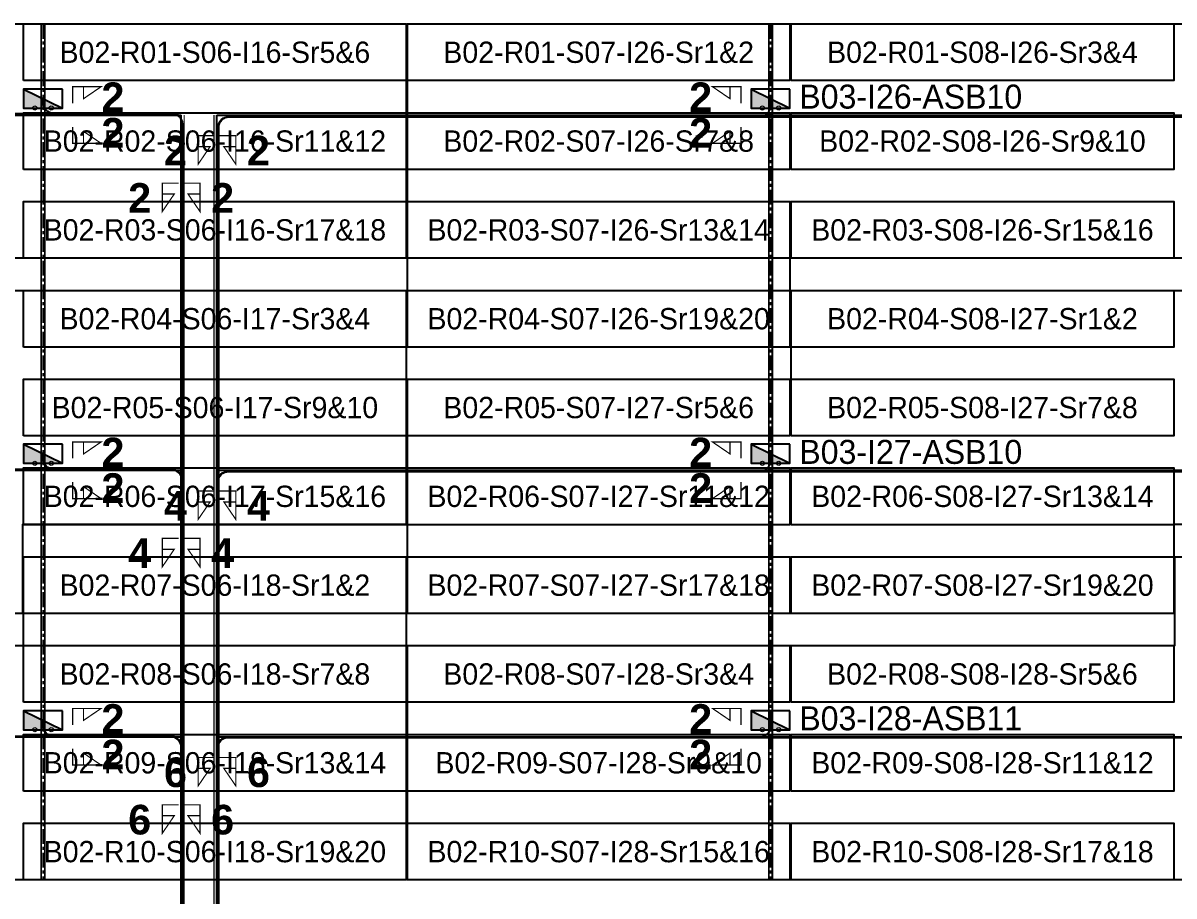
# Model space of a CAD drawing. Header units: metres. Extents: x 531463 to 531851, y 2674174 to 2674494.
# Drawn here: x 531624.6 to 531721.7, y 2674420.4 to 2674494.2 of the extents above; entities that cross this region are included whole.
import ezdxf
from ezdxf.enums import TextEntityAlignment as Align

# ---------------------------------------------------------------- set-up
doc = ezdxf.new("R2010")
doc.units = ezdxf.units.M
doc.header["$MEASUREMENT"] = 0
doc.linetypes.add('CENTER', pattern=[2, 1.25, -0.25, 0.25, -0.25])
doc.layers.add('Boundary-12.5 MW Block', color=6, linetype='Continuous', lineweight=9)
doc.layers.add('PILE', color=1, linetype='Continuous', lineweight=15)
for name, color, linetype in [('DC Trench BL-03', 40, 'Continuous'), ('E-Inverter Grouping', 2, 'Continuous'), ('Inverter Block-03', 7, 'Continuous'), ('LT Cable(AG) INV to LT Panel BL-03', 2, 'Continuous'), ('Messenger Wire Block-03 (Master Path)', 30, 'Continuous'), ('Messenger Wire Block-03 (MW Path)', 191, 'Continuous'), ('MMS Table Block-03', 8, 'Continuous'), ('Plan Line - DC BL-03', 40, 'Continuous'), ('Section Marking BL-03', 2, 'Continuous')]:
    doc.layers.add(name, color=color, linetype=linetype)
doc.styles.add('BoldTextStyle', font='arialbd.ttf')
doc.styles.get("Standard").update_dxf_attribs({"font": 'Adani Regular.ttf'})

# ---------------------------------------------------------------- blocks, each defined once
blk = doc.blocks.new('Inverter Block')
h = blk.add_hatch(color=0)
h.dxf.hatch_style = 1
h.paths.add_polyline_path([(-1.456, 2.269), (-1.456, 0.846), (1.456, 0.846)])
at = {"color": 0}
blk.add_lwpolyline([(1.456, 2.269), (-1.456, 2.269), (-1.456, 0.846), (1.456, 0.846)], close=True, dxfattribs=at)
blk.add_lwpolyline([(-1.456, 2.269), (1.456, 0.846)], dxfattribs=at)
at = {"layer": 'PILE'}
for centre in [(-0.613, 0.846), (0.613, 0.846)]:
    blk.add_circle(centre, 0.156, dxfattribs=at)
at = {"color": 7}
blk.add_attdef('ID', (-1.456, 3.006), '', height=1.8, dxfattribs=at)
blk = doc.blocks.new('MMS Table (32.292 x 4.788)')
at = {"color": 0}
blk.add_lwpolyline([(0, -0.002), (0, 4.786), (32.292, 4.786), (32.292, -0.002)], close=True, dxfattribs=at)
at = {"color": 7}
blk.add_attdef('ID1', text='', height=1.8, dxfattribs=at).set_placement((16.146, 2.392), align=Align.MIDDLE_CENTER)

msp = doc.modelspace()

# ---------------------------------------------------------------- linework, layer by layer
at = {"layer": 'Boundary-12.5 MW Block', "const_width": 0.05}
msp.add_lwpolyline([(531462.667, 2674494.075), (531851.271, 2674494.075), (531851.271, 2674174.291), (531462.667, 2674174.291)], close=True, dxfattribs=at)
at = {"layer": 'DC Trench BL-03', "color": 40, "const_width": 0.15}
for points in [[(531626.415, 2674494.077), (531626.115, 2674494.077), (531626.115, 2674421.793), (531626.415, 2674421.793)], [(531687.822, 2674494.077), (531687.522, 2674494.077), (531687.522, 2674421.793), (531687.822, 2674421.793)]]:
    msp.add_lwpolyline(points, close=True, dxfattribs=at)
at = {"layer": 'E-Inverter Grouping', "color": 3}
for points in [[(531656.919, 2674494.075), (531656.919, 2674474.291), (531592.135, 2674474.291), (531592.135, 2674466.791), (531559.843, 2674466.791), (531559.843, 2674494.075)], [(531754.095, 2674494.075), (531754.095, 2674474.291), (531689.311, 2674474.291), (531689.311, 2674466.791), (531657.019, 2674466.791), (531657.019, 2674494.075)], [(531656.919, 2674471.575), (531656.919, 2674451.791), (531624.527, 2674451.791), (531624.527, 2674444.291), (531559.843, 2674444.291), (531559.843, 2674464.075), (531592.235, 2674464.075), (531592.235, 2674471.575)], [(531754.095, 2674471.575), (531754.095, 2674451.791), (531721.703, 2674451.791), (531721.703, 2674444.291), (531657.019, 2674444.291), (531657.019, 2674464.075), (531689.411, 2674464.075), (531689.411, 2674471.575)], [(531656.919, 2674421.791), (531559.843, 2674421.791), (531559.843, 2674441.575), (531624.627, 2674441.575), (531624.627, 2674449.075), (531656.919, 2674449.075)], [(531754.095, 2674421.791), (531657.019, 2674421.791), (531657.019, 2674441.575), (531721.803, 2674441.575), (531721.803, 2674449.075), (531754.095, 2674449.075)]]:
    msp.add_lwpolyline(points, close=True, dxfattribs=at)
at = {"layer": 'LT Cable(AG) INV to LT Panel BL-03', "color": 2}
for points in [[(531647.676, 2674369.28), (531646.576, 2674369.28, -0.215162), (531645.901, 2674369.585), (531644.994, 2674370.612, 0.103275), (531644.634, 2674370.688), (531638.886, 2674370.688, -0.414214), (531637.986, 2674371.588), (531637.986, 2674382.873, -0.021393), (531637.989, 2674382.95), (531638.032, 2674383.456, 0.021393), (531638.036, 2674383.533), (531638.036, 2674485.592, 0.414214), (531637.136, 2674486.492), (531529.99, 2674486.492, -0.414214), (531529.09, 2674487.392), (531529.09, 2674487.728)], [(531647.676, 2674369.305), (531646.584, 2674369.305, -0.214731), (531645.91, 2674369.609), (531644.999, 2674370.637, 0.103275), (531644.639, 2674370.713), (531638.911, 2674370.713, -0.414214), (531638.011, 2674371.613), (531638.011, 2674382.872, -0.021393), (531638.014, 2674382.949), (531638.057, 2674383.455, 0.021393), (531638.061, 2674383.532), (531638.061, 2674485.617, 0.414214), (531637.161, 2674486.517), (531627.166, 2674486.517, -0.414214), (531626.266, 2674487.417), (531626.266, 2674487.728)], [(531647.676, 2674369.23), (531646.559, 2674369.23, -0.216034), (531645.882, 2674369.537), (531644.984, 2674370.562, 0.103275), (531644.623, 2674370.638), (531638.836, 2674370.638, -0.414214), (531637.936, 2674371.538), (531637.936, 2674382.875, -0.021393), (531637.939, 2674382.952), (531637.982, 2674383.458, 0.021393), (531637.986, 2674383.535), (531637.986, 2674455.542, 0.414214), (531637.086, 2674456.442), (531529.99, 2674456.442, -0.414214), (531529.09, 2674457.342), (531529.09, 2674457.728)], [(531647.676, 2674369.255), (531646.568, 2674369.255, -0.215597), (531645.892, 2674369.561), (531644.989, 2674370.587, 0.103275), (531644.629, 2674370.663), (531638.861, 2674370.663, -0.414214), (531637.961, 2674371.563), (531637.961, 2674382.874, -0.021393), (531637.964, 2674382.951), (531638.007, 2674383.457, 0.021393), (531638.011, 2674383.534), (531638.011, 2674455.567, 0.414214), (531637.111, 2674456.467), (531627.166, 2674456.467, -0.414214), (531626.266, 2674457.367), (531626.266, 2674457.728)], [(531649.667, 2674369.18), (531646.543, 2674369.18, -0.216919), (531645.864, 2674369.489), (531644.973, 2674370.512, 0.103275), (531644.613, 2674370.588), (531638.786, 2674370.588, -0.414214), (531637.886, 2674371.488), (531637.886, 2674382.877, -0.021393), (531637.889, 2674382.954), (531637.932, 2674383.46, 0.021393), (531637.936, 2674383.537), (531637.936, 2674432.992, 0.414214), (531637.036, 2674433.892), (531529.99, 2674433.892, -0.414214), (531529.09, 2674434.792), (531529.09, 2674435.228)], [(531649.667, 2674369.205), (531646.551, 2674369.205, -0.216475), (531645.873, 2674369.513), (531644.978, 2674370.537, 0.103275), (531644.618, 2674370.613), (531638.811, 2674370.613, -0.414214), (531637.911, 2674371.513), (531637.911, 2674382.876, -0.021393), (531637.914, 2674382.953), (531637.957, 2674383.459, 0.021393), (531637.961, 2674383.536), (531637.961, 2674433.017, 0.414214), (531637.061, 2674433.917), (531627.166, 2674433.917, -0.414214), (531626.266, 2674434.817), (531626.266, 2674435.228)]]:
    msp.add_lwpolyline(points, format="xyb", dxfattribs=at)
at = {"layer": 'LT Cable(AG) INV to LT Panel BL-03', "color": 5}
for points in [[(531652.708, 2674369.929), (531649.223, 2674369.929, -0.414214), (531648.323, 2674370.829), (531648.323, 2674373.891, 0.214019), (531648.021, 2674374.563), (531641.307, 2674380.541, -0.214019), (531641.006, 2674381.213), (531641.006, 2674382.857, -0.0289), (531641.012, 2674382.961), (531641.067, 2674383.44, 0.0289), (531641.073, 2674383.544), (531641.073, 2674485.355, -0.414214), (531641.973, 2674486.255), (531686.773, 2674486.255, 0.414214), (531687.673, 2674487.155), (531687.673, 2674487.728)], [(531652.708, 2674369.954), (531649.248, 2674369.954, -0.414214), (531648.348, 2674370.854), (531648.348, 2674373.902, 0.214019), (531648.046, 2674374.574), (531641.332, 2674380.552, -0.214019), (531641.031, 2674381.224), (531641.031, 2674382.855, -0.0289), (531641.037, 2674382.959), (531641.092, 2674383.439, 0.0289), (531641.098, 2674383.543), (531641.098, 2674485.33, -0.414214), (531641.998, 2674486.23), (531783.949, 2674486.23, 0.414214), (531784.849, 2674487.13), (531784.849, 2674487.728)], [(531652.708, 2674369.879), (531649.173, 2674369.879, -0.414214), (531648.273, 2674370.779), (531648.273, 2674373.868, 0.214019), (531647.971, 2674374.541), (531641.257, 2674380.518, -0.214019), (531640.956, 2674381.191), (531640.956, 2674382.86, -0.0289), (531640.962, 2674382.964), (531641.017, 2674383.443, 0.0289), (531641.023, 2674383.547), (531641.023, 2674455.405, -0.414214), (531641.923, 2674456.305), (531686.773, 2674456.305, 0.414214), (531687.673, 2674457.205), (531687.673, 2674457.728)], [(531652.708, 2674369.904), (531649.198, 2674369.904, -0.414214), (531648.298, 2674370.804), (531648.298, 2674373.88, 0.214019), (531647.996, 2674374.552), (531641.282, 2674380.53, -0.214019), (531640.981, 2674381.202), (531640.981, 2674382.858, -0.0289), (531640.987, 2674382.962), (531641.042, 2674383.442, 0.0289), (531641.048, 2674383.545), (531641.048, 2674455.38, -0.414214), (531641.948, 2674456.28), (531783.949, 2674456.28, 0.414214), (531784.849, 2674457.18), (531784.849, 2674457.728)], [(531650.767, 2674369.829), (531649.123, 2674369.829, -0.414214), (531648.223, 2674370.729), (531648.223, 2674373.846, 0.214019), (531647.921, 2674374.518), (531641.207, 2674380.496, -0.214019), (531640.906, 2674381.168), (531640.906, 2674382.863, -0.0289), (531640.912, 2674382.966), (531640.967, 2674383.446, 0.0289), (531640.973, 2674383.55), (531640.973, 2674432.955, -0.414214), (531641.873, 2674433.855), (531686.773, 2674433.855, 0.414214), (531687.673, 2674434.755), (531687.673, 2674435.228)], [(531650.767, 2674369.854), (531649.148, 2674369.854, -0.414214), (531648.248, 2674370.754), (531648.248, 2674373.857, 0.214019), (531647.946, 2674374.529), (531641.232, 2674380.507, -0.214019), (531640.931, 2674381.179), (531640.931, 2674382.861, -0.0289), (531640.937, 2674382.965), (531640.992, 2674383.445, 0.0289), (531640.998, 2674383.548), (531640.998, 2674432.93, -0.414214), (531641.898, 2674433.83), (531783.949, 2674433.83, 0.414214), (531784.849, 2674434.73), (531784.849, 2674435.228)]]:
    msp.add_lwpolyline(points, format="xyb", dxfattribs=at)
at = {"layer": 'Messenger Wire Block-03 (Master Path)'}
for points in [[(531527.451, 2674486.38), (531637.923, 2674486.38)], [(531637.923, 2674383.499), (531637.923, 2674486.38)], [(531640.948, 2674383.499), (531640.948, 2674486.38)], [(531640.948, 2674486.38), (531786.487, 2674486.38)], [(531527.451, 2674456.38), (531637.923, 2674456.38)], [(531640.948, 2674456.38), (531786.487, 2674456.38)], [(531527.451, 2674433.88), (531637.923, 2674433.88)], [(531640.948, 2674433.88), (531786.487, 2674433.88)]]:
    msp.add_lwpolyline(points, dxfattribs=at)
at = {"layer": 'Messenger Wire Block-03 (MW Path)', "const_width": 0.1}
for points in [[(531527.451, 2674486.382), (531637.923, 2674486.382)], [(531638.173, 2674383.501), (531638.173, 2674486.382)], [(531640.698, 2674383.501), (531640.698, 2674486.382)], [(531640.948, 2674486.382), (531786.487, 2674486.382)], [(531527.451, 2674456.382), (531637.923, 2674456.382)], [(531640.948, 2674456.382), (531786.487, 2674456.382)], [(531527.451, 2674433.882), (531637.923, 2674433.882)], [(531640.948, 2674433.882), (531786.487, 2674433.882)]]:
    msp.add_lwpolyline(points, dxfattribs=at)
at = {"layer": 'Plan Line - DC BL-03', "color": 6, "linetype": 'CENTER'}
for points in [[(531626.266, 2674494.077), (531626.266, 2674421.793)], [(531687.673, 2674494.077), (531687.673, 2674421.793)]]:
    msp.add_lwpolyline(points, dxfattribs=at)
at = {"layer": 'Section Marking BL-03', "color": 94, "lineweight": 35, "true_color": 0x00a500, "const_width": 0.1}
for points in [[(531628.766, 2674487.382), (531628.766, 2674488.772), (531631.166, 2674488.772), (531629.686, 2674487.762), (531629.686, 2674488.772)], [(531685.173, 2674487.382), (531685.173, 2674488.772), (531682.773, 2674488.772), (531684.253, 2674487.762), (531684.253, 2674488.772)], [(531628.766, 2674485.382), (531628.766, 2674483.992), (531631.166, 2674483.992), (531629.686, 2674485.002), (531629.686, 2674483.992)], [(531685.173, 2674485.382), (531685.173, 2674483.992), (531682.773, 2674483.992), (531684.253, 2674485.002), (531684.253, 2674483.992)], [(531640.748, 2674484.632), (531639.358, 2674484.632), (531639.358, 2674482.232), (531640.368, 2674483.712), (531639.358, 2674483.712)], [(531641.148, 2674484.632), (531642.538, 2674484.632), (531642.538, 2674482.232), (531641.528, 2674483.712), (531642.538, 2674483.712)], [(531637.723, 2674480.632), (531636.333, 2674480.632), (531636.333, 2674478.232), (531637.343, 2674479.712), (531636.333, 2674479.712)], [(531638.123, 2674480.632), (531639.513, 2674480.632), (531639.513, 2674478.232), (531638.503, 2674479.712), (531639.513, 2674479.712)], [(531628.766, 2674457.382), (531628.766, 2674458.772), (531631.166, 2674458.772), (531629.686, 2674457.762), (531629.686, 2674458.772)], [(531685.173, 2674457.382), (531685.173, 2674458.772), (531682.773, 2674458.772), (531684.253, 2674457.762), (531684.253, 2674458.772)], [(531628.766, 2674455.382), (531628.766, 2674453.992), (531631.166, 2674453.992), (531629.686, 2674455.002), (531629.686, 2674453.992)], [(531685.173, 2674455.382), (531685.173, 2674453.992), (531682.773, 2674453.992), (531684.253, 2674455.002), (531684.253, 2674453.992)], [(531640.748, 2674454.632), (531639.358, 2674454.632), (531639.358, 2674452.232), (531640.368, 2674453.712), (531639.358, 2674453.712)], [(531641.148, 2674454.632), (531642.538, 2674454.632), (531642.538, 2674452.232), (531641.528, 2674453.712), (531642.538, 2674453.712)], [(531637.723, 2674450.632), (531636.333, 2674450.632), (531636.333, 2674448.232), (531637.343, 2674449.712), (531636.333, 2674449.712)], [(531638.123, 2674450.632), (531639.513, 2674450.632), (531639.513, 2674448.232), (531638.503, 2674449.712), (531639.513, 2674449.712)], [(531628.766, 2674434.882), (531628.766, 2674436.272), (531631.166, 2674436.272), (531629.686, 2674435.262), (531629.686, 2674436.272)], [(531685.173, 2674434.882), (531685.173, 2674436.272), (531682.773, 2674436.272), (531684.253, 2674435.262), (531684.253, 2674436.272)], [(531628.766, 2674432.882), (531628.766, 2674431.492), (531631.166, 2674431.492), (531629.686, 2674432.502), (531629.686, 2674431.492)], [(531685.173, 2674432.882), (531685.173, 2674431.492), (531682.773, 2674431.492), (531684.253, 2674432.502), (531684.253, 2674431.492)], [(531640.748, 2674432.132), (531639.358, 2674432.132), (531639.358, 2674429.732), (531640.368, 2674431.212), (531639.358, 2674431.212)], [(531641.148, 2674432.132), (531642.538, 2674432.132), (531642.538, 2674429.732), (531641.528, 2674431.212), (531642.538, 2674431.212)], [(531637.723, 2674428.132), (531636.333, 2674428.132), (531636.333, 2674425.732), (531637.343, 2674427.212), (531636.333, 2674427.212)], [(531638.123, 2674428.132), (531639.513, 2674428.132), (531639.513, 2674425.732), (531638.503, 2674427.212), (531639.513, 2674427.212)]]:
    msp.add_lwpolyline(points, dxfattribs=at)

# ---------------------------------------------------------------- block references
at = {"layer": 'Inverter Block-03'}
ref = msp.add_blockref('Inverter Block', (531626.266, 2674486.023), dxfattribs=dict(at, xscale=1.124999999976148, yscale=1.124999999976148, zscale=1.124999999976148))
ref.add_attrib('ID', 'B03-I16-ASB09', (531599.56, 2674486.869), dxfattribs={"layer": '0', "color": 7, "height": 2.025})
ref = msp.add_blockref('Inverter Block', (531687.673, 2674486.023), dxfattribs=dict(at, xscale=1.124999999976148, yscale=1.124999999976148, zscale=1.124999999976148))
ref.add_attrib('ID', 'B03-I26-ASB10', (531690.098, 2674486.924), dxfattribs={"layer": '0', "color": 7, "height": 2.025})
ref = msp.add_blockref('Inverter Block', (531626.266, 2674456.023), dxfattribs=dict(at, xscale=1.124999999976148, yscale=1.124999999976148, zscale=1.124999999976148))
ref.add_attrib('ID', 'B03-I17-ASB09', (531599.56, 2674456.869), dxfattribs={"layer": '0', "color": 7, "height": 2.025})
ref = msp.add_blockref('Inverter Block', (531687.673, 2674456.023), dxfattribs=dict(at, xscale=1.124999999976148, yscale=1.124999999976148, zscale=1.124999999976148))
ref.add_attrib('ID', 'B03-I27-ASB10', (531690.098, 2674456.924), dxfattribs={"layer": '0', "color": 7, "height": 2.025})
ref = msp.add_blockref('Inverter Block', (531626.266, 2674433.523), dxfattribs=dict(at, xscale=1.124999999976148, yscale=1.124999999976148, zscale=1.124999999976148))
ref.add_attrib('ID', 'B03-I18-ASB08', (531599.56, 2674434.369), dxfattribs={"layer": '0', "color": 7, "height": 2.025})
ref = msp.add_blockref('Inverter Block', (531687.673, 2674433.523), dxfattribs=dict(at, xscale=1.124999999976148, yscale=1.124999999976148, zscale=1.124999999976148))
ref.add_attrib('ID', 'B03-I28-ASB11', (531690.098, 2674434.424), dxfattribs={"layer": '0', "color": 7, "height": 2.025})
at = {"layer": 'MMS Table Block-03'}
for p, values in [((531624.627, 2674489.291), {'ID1': 'B02-R01-S06-I16-Sr5&6'}), ((531657.019, 2674489.291), {'ID1': 'B02-R01-S07-I26-Sr1&2'}), ((531689.411, 2674489.291), {'ID1': 'B02-R01-S08-I26-Sr3&4'}), ((531624.627, 2674481.791), {'ID1': 'B02-R02-S06-I16-Sr11&12'}), ((531657.019, 2674481.791), {'ID1': 'B02-R02-S07-I26-Sr7&8'}), ((531689.411, 2674481.791), {'ID1': 'B02-R02-S08-I26-Sr9&10'}), ((531624.627, 2674474.291), {'ID1': 'B02-R03-S06-I16-Sr17&18'}), ((531657.019, 2674474.291), {'ID1': 'B02-R03-S07-I26-Sr13&14'}), ((531689.411, 2674474.291), {'ID1': 'B02-R03-S08-I26-Sr15&16'}), ((531624.627, 2674466.791), {'ID1': 'B02-R04-S06-I17-Sr3&4'}), ((531657.019, 2674466.791), {'ID1': 'B02-R04-S07-I26-Sr19&20'}), ((531689.411, 2674466.791), {'ID1': 'B02-R04-S08-I27-Sr1&2'}), ((531624.627, 2674459.291), {'ID1': 'B02-R05-S06-I17-Sr9&10'}), ((531657.019, 2674459.291), {'ID1': 'B02-R05-S07-I27-Sr5&6'}), ((531689.411, 2674459.291), {'ID1': 'B02-R05-S08-I27-Sr7&8'}), ((531624.627, 2674451.791), {'ID1': 'B02-R06-S06-I17-Sr15&16'}), ((531657.019, 2674451.791), {'ID1': 'B02-R06-S07-I27-Sr11&12'}), ((531689.411, 2674451.791), {'ID1': 'B02-R06-S08-I27-Sr13&14'}), ((531624.627, 2674444.291), {'ID1': 'B02-R07-S06-I18-Sr1&2'}), ((531657.019, 2674444.291), {'ID1': 'B02-R07-S07-I27-Sr17&18'}), ((531689.411, 2674444.291), {'ID1': 'B02-R07-S08-I27-Sr19&20'}), ((531624.627, 2674436.791), {'ID1': 'B02-R08-S06-I18-Sr7&8'}), ((531657.019, 2674436.791), {'ID1': 'B02-R08-S07-I28-Sr3&4'}), ((531689.411, 2674436.791), {'ID1': 'B02-R08-S08-I28-Sr5&6'}), ((531624.627, 2674429.291), {'ID1': 'B02-R09-S06-I18-Sr13&14'}), ((531657.019, 2674429.291), {'ID1': 'B02-R09-S07-I28-Sr9&10'}), ((531689.411, 2674429.291), {'ID1': 'B02-R09-S08-I28-Sr11&12'}), ((531624.627, 2674421.791), {'ID1': 'B02-R10-S06-I18-Sr19&20'}), ((531657.019, 2674421.791), {'ID1': 'B02-R10-S07-I28-Sr15&16'}), ((531689.411, 2674421.791), {'ID1': 'B02-R10-S08-I28-Sr17&18'})]:
    msp.add_blockref('MMS Table (32.292 x 4.788)', p, dxfattribs=at).add_auto_attribs(values)

# ---------------------------------------------------------------- texts
at = {"layer": 'Section Marking BL-03', "color": 94, "true_color": 0x00a500, "style": 'BoldTextStyle'}
for s, p in [('2', (531632.166, 2674487.882)), ('2', (531681.773, 2674487.882)), ('2', (531632.166, 2674484.882)), ('2', (531681.773, 2674484.882)), ('2', (531637.448, 2674483.382)), ('2', (531644.448, 2674483.382)), ('2', (531634.423, 2674479.382)), ('2', (531641.423, 2674479.382)), ('2', (531632.166, 2674457.882)), ('2', (531681.773, 2674457.882)), ('2', (531632.166, 2674454.882)), ('2', (531681.773, 2674454.882)), ('4', (531637.448, 2674453.382)), ('4', (531644.448, 2674453.382)), ('4', (531634.423, 2674449.382)), ('4', (531641.423, 2674449.382)), ('2', (531632.166, 2674435.382)), ('2', (531681.773, 2674435.382)), ('2', (531632.166, 2674432.382)), ('2', (531681.773, 2674432.382)), ('6', (531637.448, 2674430.882)), ('6', (531644.448, 2674430.882)), ('6', (531634.423, 2674426.882)), ('6', (531641.423, 2674426.882))]:
    msp.add_text(s, height=2.5, dxfattribs=at).set_placement(p, align=Align.MIDDLE_CENTER)

doc.saveas('drawing.dxf')
